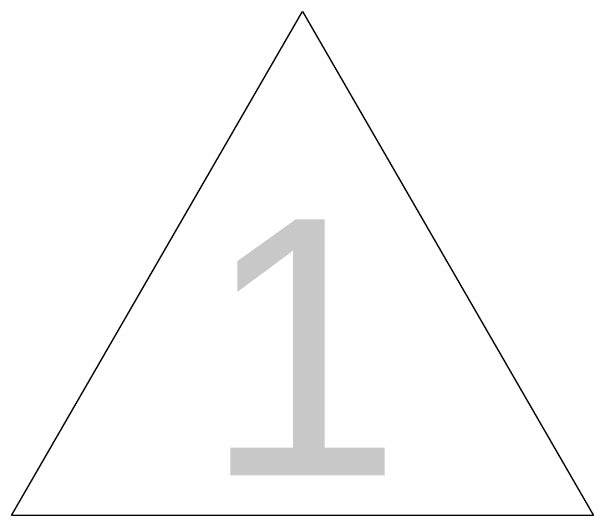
# Model space of a CAD drawing. Header units: millimetres. Extents: x 1246 to 16959, y -13818 to -1371.
# Drawn here: x 13328.2 to 13671.8, y -4648.8 to -4351.2 of the extents above; entities that cross this region are included whole.
import ezdxf

# ---------------------------------------------------------------- set-up
doc = ezdxf.new("R2010")
doc.units = ezdxf.units.MM
doc.header["$LTSCALE"] = 50
doc.layers.add('pio-Revision Bubble', color=7, linetype='Continuous', lineweight=5)
doc.styles.add('Arial', font='Arial.ttf')

# ---------------------------------------------------------------- blocks, each defined once
blk = doc.blocks.new('Group-4')
at = {"color": 255, "linetype": 'Continuous', "lineweight": 5, "transparency": 33554687}
blk.add_wipeout([(0, 148.828125), (171.846875, -148.828125), (-171.846875, -148.828125)], dxfattribs=at).dxf.layer = 'pio-Revision Bubble'
at = {"layer": 'pio-Revision Bubble', "color": 7, "linetype": 'Continuous', "lineweight": 5, "transparency": 33554687, "flags": 128}
blk.add_lwpolyline([(0, 148.828125), (171.846875, -148.828125), (-171.846875, -148.828125)], close=True, dxfattribs=at)
at = {"layer": 'pio-Revision Bubble', "color": 7, "transparency": 33554687, "insert": (0, -49.609375), "char_height": 151.308594, "attachment_point": 5, "line_spacing_factor": 0.960695, "style": 'Arial'}
blk.add_mtext('1', dxfattribs=at)
blk = doc.blocks.new('obj-10')
at = {"layer": 'pio-Revision Bubble', "color": 7, "transparency": 33554687}
blk.add_blockref('Group-4', (0, 0), dxfattribs=at)

msp = doc.modelspace()

# ---------------------------------------------------------------- block references
at = {"layer": 'pio-Revision Bubble', "color": 7, "transparency": 33554687}
msp.add_blockref('obj-10', (13500, -4500), dxfattribs=at)

doc.saveas('drawing.dxf')
